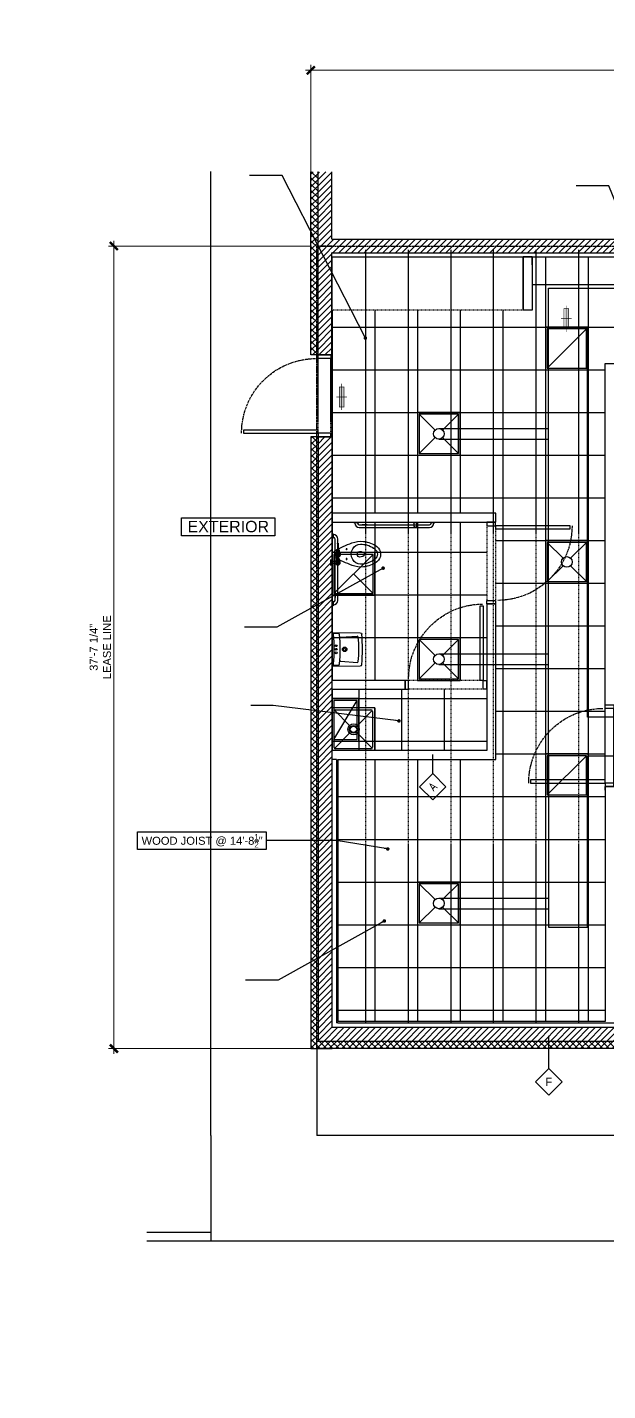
# Model space of a CAD drawing. Header units: inches. Extents: x 0 to 24189, y -562 to 1780.
# Drawn here: x 1268 to 1595, y 415 to 1181 of the extents above; entities that cross this region are included whole.
import ezdxf
from ezdxf import colors
from ezdxf.entities.mleader import LeaderData, LeaderLine
from ezdxf.enums import TextEntityAlignment as Align
from ezdxf.math import Vec2, Vec3

# ---------------------------------------------------------------- set-up
doc = ezdxf.new("R2010")
doc.units = ezdxf.units.IN
doc.header["$MEASUREMENT"] = 0
for name, pattern in [('CENTER', [2, 1.25, -0.25, 0.25, -0.25]), ('DASHED', [0.75, 0.5, -0.25]), ('HIDDEN', [0.375, 0.25, -0.125])]:
    doc.linetypes.add(name, pattern=pattern)
doc.layers.add('0-ANNO-DIMS', color=153, linetype='Continuous', lineweight=13)
doc.layers.add('A-DOOR', color=240, linetype='Continuous', lineweight=13)
for name, color, linetype in [('0-AREA-LEASE-LINE', 7, 'CENTER'), ('A-CLNG-SOFFIT', 133, 'DASHED'), ('A-CLNG-TEE', 6, 'Continuous'), ('A-DOOR-HEADER', 3, 'DASHED'), ('A-DOOR-SWNG', 136, 'CENTER'), ('A-NOTE', 7, 'Continuous'), ('A-NOTE-CLNG', 7, 'Continuous'), ('A-NOTE-HVAC', 7, 'Continuous'), ('A-NOTE-STRUCTURE', 7, 'Continuous'), ('A-SITE-CURB', 8, 'Continuous'), ('A-WALL-DEMISE', 1, 'Continuous'), ('A-WALL-PARTIAL', 8, 'Continuous'), ('A-WALL-PATT', 136, 'Continuous'), ('E-FIRE-SAFTY-DEVICE', 1, 'Continuous'), ('M-HVAC-DUCT', 136, 'HIDDEN'), ('M-HVAC-PATT', 136, 'Continuous'), ('M-HVAC-RDFF', 3, 'Continuous'), ('M-HVAC-SDFF', 1, 'Continuous'), ('P-PLMG-FIXTURE', 24, 'Continuous'), ('S-STRUCTURE', 30, 'DASHED')]:
    doc.layers.add(name, color=color, linetype=linetype)
doc.styles.add('ARCHD', font='archd.shx', dxfattribs={"width": 0.8})
doc.styles.add('ARCHD-SYMB', font='archd.shx')
doc.styles.add('Arial', font='arial.ttf')
doc.styles.add('DIM', font='arial.ttf')
doc.styles.add('THIN', font='simplex.shx', dxfattribs={"width": 0.875})
doc.dimstyles.new('AAD', dxfattribs={"dimscale": 4, "dimtxt": 1, "dimasz": 0.5, "dimexe": 0, "dimexo": 0.5, "dimgap": 0.375, "dimtad": 1, "dimrnd": 0.245, "dimzin": 3, "dimdsep": 46, "dimlunit": 4, "dimtxsty": 'DIM', "dimblk": 'DIMSLSH', "dimcen": 0.0625, "dimclre": 256, "dimclrt": 7, "dimadec": 0, "dimazin": 0, "dimtfac": 0.1875, "dimtix": 1, "dimtmove": 2, "dimatfit": 3, "dimldrblk": 'DIMSLSH', "dimfxl": 1, "dimfrac": 2, "dimtolj": 1, "dimtzin": 3, "dimarcsym": 0})
doc.dimstyles.new('FITCH2010', dxfattribs={"dimscale": 48, "dimtxt": 0.09375, "dimasz": 0.09375, "dimexe": 0.0625, "dimexo": 0.0625, "dimgap": 0.03125, "dimtad": 1, "dimdec": 3, "dimlfac": 1, "dimrnd": 0.0625, "dimzin": 3, "dimdsep": 46, "dimlunit": 4, "dimtxsty": 'Arial', "dimblk": 'ARCHTICK', "dimcen": 0.09, "dimdle": 0.0625, "dimclrd": 256, "dimclre": 256, "dimclrt": 7, "dimadec": 0, "dimazin": 0, "dimtfac": 0.75, "dimtdec": 3, "dimtmove": 2, "dimatfit": 2, "dimfxl": 1, "dimfrac": 2, "dimtolj": 1, "dimtzin": 0, "dimlwd": -1, "dimlwe": -1, "dimarcsym": 0})

# ---------------------------------------------------------------- blocks, each defined once
blk = doc.blocks.new('*D32')
at = {"layer": 'A-DOOR-SWNG', "transparency": 16777216}
blk.add_arc((0, -1), 42, 270, 360, dxfattribs=at)
at = {"layer": 'DEFPOINTS', "color": 0, "transparency": 16777216}
for p in [(0, 0), (0, -1), (42, -1), (36.37, -22), (0, -42)]:
    blk.add_point(p, dxfattribs=at)
blk = doc.blocks.new('_ArchTick')
at = {"color": 0, "linetype": 'ByBlock', "const_width": 0.312}
blk.add_lwpolyline([(-0.5, -0.5), (0.5, 0.5)], dxfattribs=at)
blk = doc.blocks.new('_None')
blk = doc.blocks.new('*D38')
at = {"layer": 'A-DOOR-SWNG', "transparency": 16777216}
blk.add_arc((0, 1), 42, 90, 180, dxfattribs=at)
at = {"layer": 'DEFPOINTS', "color": 0, "transparency": 16777216}
for p in [(0, 42), (-36.37, 22), (-42, 1), (0, 1), (0, 0)]:
    blk.add_point(p, dxfattribs=at)
blk = doc.blocks.new('*D40')
at = {"layer": 'A-DOOR-SWNG', "transparency": 16777216}
blk.add_arc((0, 1), 42, 360, 90, dxfattribs=at)
at = {"layer": 'DEFPOINTS', "color": 0, "transparency": 16777216}
for p in [(0, 42), (36.37, 22), (0, 1), (0, 0), (42, 1)]:
    blk.add_point(p, dxfattribs=at)
blk = doc.blocks.new('*D45')
at = {"layer": 'A-DOOR-SWNG', "transparency": 16777216}
blk.add_arc((0, -1), 42, 270, 360, dxfattribs=at)
at = {"layer": 'DEFPOINTS', "color": 0, "transparency": 16777216}
for p in [(0, 0), (0, -1), (42, -1), (36.37, -22), (0, -42)]:
    blk.add_point(p, dxfattribs=at)
blk = doc.blocks.new('*D42')
at = {"layer": 'A-DOOR-SWNG', "transparency": 16777216}
blk.add_arc((1708.12, 750.61), 38, 180, 270, dxfattribs=at)
at = {"layer": 'DEFPOINTS', "color": 0, "transparency": 16777216}
for p in [(1670.12, 750.61), (1708.12, 751.28), (1708.12, 750.61), (1689.12, 717.7), (1708.12, 713.28)]:
    blk.add_point(p, dxfattribs=at)
blk = doc.blocks.new('*D43')
at = {"layer": 'A-DOOR-SWNG', "transparency": 16777216}
blk.add_arc((1818.87, 750.61), 38, 180, 270, dxfattribs=at)
at = {"layer": 'DEFPOINTS', "color": 0, "transparency": 16777216}
for p in [(1780.87, 750.61), (1818.87, 751.28), (1818.87, 750.61), (1799.87, 717.7), (1818.87, 713.28)]:
    blk.add_point(p, dxfattribs=at)
blk = doc.blocks.new('*U74')
for points in [[(0, 0), (24, 0), (24, 24), (0, 24)], [(1, 1), (23, 1), (23, 23), (1, 23)]]:
    blk.add_lwpolyline(points, close=True)
blk.add_lwpolyline([(1, 23), (23, 1)])
blk = doc.blocks.new('*U79')
for points in [[(0, 0), (24, 0), (24, 24), (0, 24)], [(1, 1), (23, 1), (23, 23), (1, 23)]]:
    blk.add_lwpolyline(points, close=True)
for points in [[(1, 23), (9.88, 14.12)], [(23, 23), (14.12, 14.12)], [(9.88, 9.88), (1, 1)], [(14.12, 9.88), (23, 1)]]:
    blk.add_lwpolyline(points)
blk.add_circle((12, 12), 3)
blk = doc.blocks.new('*U89')
for points in [[(0, 0), (24, 0), (24, 24), (0, 24)], [(1, 1), (23, 1), (23, 23), (1, 23)]]:
    blk.add_lwpolyline(points, close=True)
for points in [[(1, 23), (23, 1)], [(12, 12), (1, 1)]]:
    blk.add_lwpolyline(points)
blk = doc.blocks.new('*U75')
for points in [[(0, 0), (24, 0), (24, 15), (0, 15)], [(1, 1), (23, 1), (23, 14), (1, 14)]]:
    blk.add_lwpolyline(points, close=True)
blk.add_lwpolyline([(1, 14), (23, 1)])
blk = doc.blocks.new('*U122')
for p, q in [((3.05, 0), (6.3, 0)), ((3.05, 0), (6.3, 0)), ((3.05, 0), (6.3, 0)), ((-6.11, -4.26), (-6.11, -4.13)), ((-5.86, -3.88), (-2.51, -3.88)), ((-2.51, -4.51), (-5.86, -4.51)), ((-2.51, -3.51), (-1.9, -3.51)), ((-2.51, -4.86), (-2.51, -3.51)), ((-2.51, -4.86), (-1.9, -4.86)), ((-1.9, -4.86), (-1.9, -3.51)), ((-1.84, -3.34), (-1.27, -3.34)), ((-1.84, -3.69), (-1.41, -3.69)), ((-1.84, -4.68), (-1.41, -4.68)), ((-1.27, -5.03), (-1.84, -5.03)), ((-1.48, -2.25), (1.48, -2.25)), ((-0.42, -3.45), (-0.84, -4.19)), ((-0.84, -4.19), (-0.42, -4.92)), ((0.43, -3.45), (-0.42, -3.45)), ((-0.42, -4.92), (0.43, -4.92)), ((0.85, -4.19), (0.43, -3.45)), ((0.43, -4.92), (0.85, -4.19)), ((2.72, -3.6), (1.38, -3.6)), ((2.72, -4.78), (1.38, -4.78)), ((2.72, -4.86), (2.72, -3.51)), ((2.78, -3.34), (3.35, -3.34)), ((2.78, -3.69), (3.35, -3.69)), ((2.78, -4.68), (3.35, -4.68)), ((3.35, -5.03), (2.78, -5.03)), ((3.41, -4.86), (3.41, -3.51)), ((3.57, -3.6), (3.41, -3.6)), ((3.57, -4.78), (3.41, -4.78)), ((3.79, -0.36), (5.56, -0.36)), ((4.42, -3.6), (4.08, -4.19)), ((4.08, -4.19), (4.42, -4.77)), ((4.09, -3.05), (4.09, -0.36)), ((5.09, -3.6), (4.42, -3.6)), ((4.42, -4.77), (5.09, -4.77)), ((5.43, -4.19), (5.09, -3.6)), ((5.09, -4.77), (5.43, -4.19)), ((5.35, -3.01), (5.35, -0.36)), ((-2.83, -24.98), (-3.36, -24.24)), ((3.37, -24.24), (2.84, -24.98))]:
    blk.add_line(p, q)
for centre, radius in [((0, -4.19), 1.5), ((0, -4.19), 1.12), ((0, -4.19), 1.12), ((0, -4.19), 0.848), ((4.75, -4.19), 1.32), ((4.75, -4.19), 0.674), ((-2.75, -9.07), 0.313), ((2.75, -9.07), 0.313)]:
    blk.add_circle(centre, radius)
for centre, radius, start, end in [((5.42, 0.87), 1.23, 276.51803, 315.36479), ((56.17, -34.82), 66.47, 150.90714, 159.99791), ((-5.86, -4.13), 0.25, 90, 180), ((-5.86, -4.26), 0.25, 180, 270), ((-1.48, -2.75), 0.5, 90, 150.90714), ((-1.62, -3.51), 0.277, 140.76342, 219.23648), ((0.12, -4.19), 2.02, 165.71404, 194.28596), ((-1.62, -4.86), 0.277, 140.76352, 219.23648), ((-1.48, -4.86), 0.277, 320.76352, 327.47962), ((1.48, -2.75), 0.5, 27.52657, 90), ((-86.6, -48.65), 99.83, 21.43735, 27.52657), ((3, -3.51), 0.277, 140.76342, 219.23648), ((4.74, -4.19), 2.02, 165.71404, 194.28596), ((3, -4.86), 0.277, 140.76352, 219.23648), ((3.93, 0.87), 1.23, 224.63521, 263.48197), ((3.14, -3.51), 0.277, 320.76352, 39.23648), ((1.4, -4.19), 2.02, 345.71404, 14.28596), ((3.14, -4.86), 0.277, 320.76352, 39.23648), ((7.78, -17.31), 15.02, 159.62439, 185.10519), ((-0.37, -17.08), 5.25, 119.69256, 178.1311), ((0, -17.73), 6, 60.30745, 119.69254), ((0, -18.63), 3.4, 65.64254, 113.94188), ((0.38, -17.08), 5.25, 1.86891, 60.30745), ((-6.77, -17.21), 14.03, 354.12302, 21.08026), ((7.75, -17.12), 15, 185.86762, 216.86168), ((6.19, -17.3), 11.81, 178.1311, 216.02586), ((2.35, -16.58), 3.88, 164.17587, 216.77489), ((0, -18.08), 1.13, 227.45713, 312.54287), ((-1.63, -16.71), 3.25, 317.46545, 21.19128), ((-6.18, -17.3), 11.81, 323.97404, 1.86891), ((-7.74, -17.12), 15, 323.13832, 354.13237), ((0, -22.92), 5.33, 216.86168, 323.13835), ((0, -22.92), 3.5, 216.02654, 323.97416)]:
    blk.add_arc(centre, radius, start, end)
blk = doc.blocks.new('*U6')
for p, q in [((9.5, 0), (-9.5, 0)), ((-9, 0), (-8.95, -3.41)), ((9, 0), (8.95, -3.41)), ((-6.75, -4.76), (-7.34, -14.07)), ((6.75, -4.76), (7.34, -14.07))]:
    blk.add_line(p, q)
for points in [[(-9.5, 0), (-9.25, -15.81, 0.341928), (-8.5, -16.75, -0.240218)], [(9.5, 0), (9.25, -15.81, -0.341928), (8.5, -16.75, 0.240218)]]:
    blk.add_lwpolyline(points, format="xyb")
for centre, radius in [((-2, -2.25), 0.5), ((0, -7), 1.25), ((0, -7), 0.75), ((0, -2.25), 0.5), ((2, -2.25), 0.5)]:
    blk.add_circle(centre, radius)
for centre, radius, start, end in [((-8.2, 0.01), 0.75, 180.90579, 265.01692), ((-8.2, -3.39), 0.75, 180.90579, 265.01692), ((0, 94.01), 95.11, 265.01692, 274.98308), ((0, 90.61), 95.11, 265.01692, 274.98308), ((-6.25, -4.8), 0.5, 86.25314, 176.36181), ((6.25, -4.8), 0.5, 3.63819, 93.74686), ((8.2, 0.01), 0.75, 274.98308, 359.09421), ((8.2, -3.39), 0.75, 274.98308, 359.09421), ((-6.84, -14.1), 0.5, 176.36181, 263.19421), ((0, 43.21), 58.22, 263.19421, 276.80579), ((6.84, -14.1), 0.5, 276.80579, 3.63819), ((0, 127.62), 144.62, 266.63063, 273.36937)]:
    blk.add_arc(centre, radius, start, end)
blk = doc.blocks.new('*U80')
for p, q in [((-1.25, 0), (1.25, 0)), ((-1.25, -0.375), (-1.25, 0)), ((1.25, -0.375), (-1.25, -0.375)), ((-0.75, -0.5), (-0.75, -0.375)), ((0.75, -0.375), (0.75, -0.5)), ((1.25, 0), (1.25, -0.375)), ((1.75, -1.5), (41.25, -1.5)), ((1.75, -3), (41.25, -3)), ((6.125, -1.5), (3.375, -1.5)), ((41.75, 0), (44.25, 0)), ((41.75, -0.375), (41.75, 0)), ((44.25, -0.375), (41.75, -0.375)), ((42.25, -0.375), (42.25, -0.5)), ((43.75, -0.5), (43.75, -0.375)), ((44.25, 0), (44.25, -0.375))]:
    blk.add_line(p, q)
for centre, radius, start, end in [((1.75, -0.5), 2.5, 180, 270), ((1.75, -0.5), 1, 180, 270), ((41.25, -0.5), 2.5, 270, 360), ((41.25, -0.5), 1, 270, 360)]:
    blk.add_arc(centre, radius, start, end)
blk = doc.blocks.new('*U81')
for p, q in [((-1.25, 0), (1.25, 0)), ((-1.25, -0.38), (-1.25, 0)), ((1.25, -0.38), (-1.25, -0.38)), ((-0.75, -0.38), (-0.75, -2.25)), ((0.76, -0.38), (0.76, -2.25)), ((1.25, 0), (1.25, -0.38))]:
    blk.add_line(p, q)
blk.add_arc((0.01, -2.25), 0.752, 180, 360)
blk = doc.blocks.new('*U82')
for p, q in [((-1.25, 0), (1.25, 0)), ((-1.25, -0.375), (-1.25, 0)), ((1.25, -0.375), (-1.25, -0.375)), ((-0.75, -0.5), (-0.75, -0.375)), ((0.75, -0.375), (0.75, -0.5)), ((1.25, 0), (1.25, -0.375)), ((1.75, -1.5), (36.25, -1.5)), ((1.75, -3), (36.25, -3)), ((6.125, -1.5), (3.375, -1.5)), ((36.75, 0), (39.25, 0)), ((36.75, -0.375), (36.75, 0)), ((39.25, -0.375), (36.75, -0.375)), ((37.25, -0.375), (37.25, -0.5)), ((38.75, -0.5), (38.75, -0.375)), ((39.25, 0), (39.25, -0.375))]:
    blk.add_line(p, q)
for centre, radius, start, end in [((1.75, -0.5), 2.5, 180, 270), ((1.75, -0.5), 1, 180, 270), ((36.25, -0.5), 2.5, 270, 360), ((36.25, -0.5), 1, 270, 360)]:
    blk.add_arc(centre, radius, start, end)
blk = doc.blocks.new('Service Sink')
at = {"layer": 'P-PLMG-FIXTURE'}
for p, q in [((-12, 12), (-12, -12)), ((12, 12), (-12, 12)), ((-11.05, 10), (-11.05, -10)), ((-10.73, 10.73), (-2.23, 2.23)), ((-10.05, 11), (9.72, 11)), ((10.55, 10.55), (2.23, 2.23)), ((10.72, 10), (10.72, 5.1)), ((12, -12), (12, 12)), ((12, 12), (12, -12)), ((10.72, 5.1), (10.72, -10)), ((-2.23, -2.23), (-10.73, -10.73)), ((2.23, -2.23), (10.55, -10.55)), ((12, -12), (-12, -12)), ((9.72, -11), (-10.05, -11))]:
    blk.add_line(p, q, dxfattribs=at)
for radius in [3.16, 2.22, 1.81]:
    blk.add_circle((0, 0), radius, dxfattribs=at)
for centre, start, end in [((-10.05, 10), 90, 180), ((9.72, 10), 0, 90), ((-10.05, -10), 180, 270), ((9.72, -10), 270, 0)]:
    blk.add_arc(centre, 1, start, end, dxfattribs=at)
blk = doc.blocks.new('*D87')
at = {"layer": '0-ANNO-DIMS', "transparency": 16777216}
for p, q in [((1427.87, 1058.39), (1313.79, 1058.39)), ((1316.79, 1061.39), (1316.79, 604.14)), ((1427.87, 607.14), (1313.79, 607.14))]:
    blk.add_line(p, q, dxfattribs=at)
at = {"layer": 'DEFPOINTS', "color": 0, "transparency": 16777216}
for p in [(1430.87, 1058.39), (1316.79, 607.14), (1430.87, 607.14)]:
    blk.add_point(p, dxfattribs=at)
at = {"layer": '0-ANNO-DIMS', "transparency": 16777216, "xscale": 4.5, "yscale": 4.5, "zscale": 4.5}
for p, rotation in [((1316.79, 1058.39), 90), ((1316.79, 607.14), 270)]:
    blk.add_blockref('_ArchTick', p, dxfattribs=dict(at, rotation=rotation))
at = {"layer": '0-ANNO-DIMS', "color": 7, "transparency": 16777216, "insert": (1309.17, 832.76), "char_height": 4.5, "attachment_point": 5, "rotation": 90, "style": 'Arial'}
blk.add_mtext('\\A1;37\'-7 1/4"\\PLEASE LINE', dxfattribs=at)
blk = doc.blocks.new('*D88')
at = {"layer": '0-ANNO-DIMS', "transparency": 16777216}
for p, q in [((1427.62, 1061.39), (1427.62, 1160.23)), ((2177.41, 1061.39), (2177.41, 1160.23)), ((1424.62, 1157.23), (2180.41, 1157.23))]:
    blk.add_line(p, q, dxfattribs=at)
at = {"layer": 'DEFPOINTS', "color": 0, "transparency": 16777216}
for p in [(2177.41, 1157.23), (1427.62, 1058.39), (2177.41, 1058.39)]:
    blk.add_point(p, dxfattribs=at)
at = {"layer": '0-ANNO-DIMS', "transparency": 16777216, "xscale": 4.5, "yscale": 4.5, "zscale": 4.5, "rotation": 180}
blk.add_blockref('_ArchTick', (1427.62, 1157.23), dxfattribs=at)
at = {"layer": '0-ANNO-DIMS', "transparency": 16777216, "xscale": 4.5, "yscale": 4.5, "zscale": 4.5}
blk.add_blockref('_ArchTick', (2177.41, 1157.23), dxfattribs=at)
at = {"layer": '0-ANNO-DIMS', "color": 7, "transparency": 16777216, "insert": (1802.52, 1161.06), "char_height": 4.5, "attachment_point": 5, "style": 'Arial'}
blk.add_mtext('\\A1;62\'-5 7/8"', dxfattribs=at)
blk = doc.blocks.new('DIMSLSH')
at = {"linetype": 'Continuous'}
for p, q in [((1.19, 0), (-1.19, 0)), ((0, -1.19), (0, 1.19))]:
    blk.add_line(p, q, dxfattribs=at)
at = {"linetype": 'Continuous', "const_width": 0.25}
blk.add_lwpolyline([(-0.71, -0.71), (0.71, 0.71)], dxfattribs=at)
blk = doc.blocks.new('Exit-Sign-001')
at = {"color": 0, "linetype": 'ByBlock', "const_width": 0.312}
for points in [[(0, 0), (-6.01, 0)], [(-1.67, 5.61), (-1.67, -5.61), (-4.34, -5.61), (-4.34, 5.61), (-1.67, 5.61)], [(-3, -7.41), (-3, 7.41)]]:
    blk.add_lwpolyline(points, dxfattribs=at)
at = {"color": 0, "linetype": 'ByBlock'}
blk.add_solid([(-4.34, 5.61), (-1.67, 5.61), (-4.34, -5.61), (-1.67, -5.61)], dxfattribs=at)
blk = doc.blocks.new('00-DIMS-LDR2')
at = {"color": 0, "linetype": 'ByBlock'}
blk.add_solid([(-1, 0.17), (-1, -0.17), (0, 0)], dxfattribs=at)
blk = doc.blocks.new('*U13')
at = {"color": 0, "linetype": 'ByBlock'}
blk.add_lwpolyline([(-0.108, -0.108), (0.108, -0.108), (0.108, 0.108), (-0.108, 0.108)], close=True, dxfattribs=at)
at = {"color": 0, "linetype": 'ByBlock', "style": 'THIN', "width": 0.875}
blk.add_attdef('.', text='', height=0.0938, dxfattribs=at).set_placement((0, 0), align=Align.MIDDLE)
blk = doc.blocks.new('*U31')
at = {"layer": 'A-DOOR'}
for p, q in [((-2, 4.875), (-2, 0)), ((0, 0), (0, -42)), ((44, 4.875), (44, 0))]:
    blk.add_line(p, q, dxfattribs=at)
at = {"layer": 'A-DOOR', "lineweight": -3}
for points in [[(-2, 4.875), (0, 4.875), (0, 0), (-2, 0)], [(0, 0), (1.75, 0), (1.75, -42), (0, -42)], [(44, 4.875), (42, 4.875), (42, 0), (44, 0)]]:
    blk.add_lwpolyline(points, close=True, dxfattribs=at)
at = {"layer": 'A-DOOR-HEADER'}
for p, q in [((0, 4.875), (42, 4.875)), ((0, 0), (42, 0))]:
    blk.add_line(p, q, dxfattribs=at)
at = {"layer": 'A-DOOR-SWNG'}
dim = blk.add_angular_dim_2l(base=(36.3731, -22), line1=((0, -1), (42, -1)), line2=((0, 0), (0, -42)), text=' ', dimstyle='FITCH2010', override={"dimblk1": 'None', "dimblk2": 'None', "dimsah": 1, "dimse1": 1, "dimse2": 1, "dimclrd": 256, "dimclrt": 256}, dxfattribs=at)
dim.commit()
dim.dimension.update_dxf_attribs({"geometry": '*D32', "text_midpoint": (-11.5775, -41.276)})
blk = doc.blocks.new('*U37')
at = {"layer": 'A-DOOR'}
for p, q in [((0, 0), (0, 42)), ((-44, -4.875), (-44, 0)), ((2, -4.875), (2, 0))]:
    blk.add_line(p, q, dxfattribs=at)
at = {"layer": 'A-DOOR', "lineweight": -3}
for points in [[(0, 0), (-1.75, 0), (-1.75, 42), (0, 42)], [(-44, -4.875), (-42, -4.875), (-42, 0), (-44, 0)], [(2, -4.875), (0, -4.875), (0, 0), (2, 0)]]:
    blk.add_lwpolyline(points, close=True, dxfattribs=at)
at = {"layer": 'A-DOOR-HEADER'}
for p, q in [((0, 0), (-42, 0)), ((0, -4.875), (-42, -4.875))]:
    blk.add_line(p, q, dxfattribs=at)
at = {"layer": 'A-DOOR-SWNG'}
dim = blk.add_angular_dim_2l(base=(-36.3731, 22), line1=((0, 1), (-42, 1)), line2=((0, 0), (0, 42)), text=' ', dimstyle='FITCH2010', override={"dimblk1": 'None', "dimblk2": 'None', "dimsah": 1, "dimse1": 1, "dimse2": 1, "dimclrd": 256, "dimclrt": 256}, dxfattribs=at)
dim.commit()
dim.dimension.update_dxf_attribs({"geometry": '*D38', "text_midpoint": (11.5775, 41.276)})
blk = doc.blocks.new('*U39')
at = {"layer": 'A-DOOR'}
for p, q in [((0, 0), (0, 42)), ((-2, -4.875), (-2, 0)), ((44, -4.875), (44, 0))]:
    blk.add_line(p, q, dxfattribs=at)
at = {"layer": 'A-DOOR', "lineweight": -3}
for points in [[(0, 0), (1.75, 0), (1.75, 42), (0, 42)], [(-2, -4.875), (0, -4.875), (0, 0), (-2, 0)], [(44, -4.875), (42, -4.875), (42, 0), (44, 0)]]:
    blk.add_lwpolyline(points, close=True, dxfattribs=at)
at = {"layer": 'A-DOOR-HEADER'}
for p, q in [((0, 0), (42, 0)), ((0, -4.875), (42, -4.875))]:
    blk.add_line(p, q, dxfattribs=at)
at = {"layer": 'A-DOOR-SWNG'}
dim = blk.add_angular_dim_2l(base=(36.3731, 22), line1=((0, 1), (42, 1)), line2=((0, 0), (0, 42)), text=' ', dimstyle='FITCH2010', override={"dimblk1": 'None', "dimblk2": 'None', "dimsah": 1, "dimse1": 1, "dimse2": 1, "dimclrd": 256, "dimclrt": 256}, dxfattribs=at)
dim.commit()
dim.dimension.update_dxf_attribs({"geometry": '*D40', "text_midpoint": (-11.5775, 41.276)})
blk = doc.blocks.new('*U41')
at = {"layer": 'A-DOOR'}
for p, q in [((-2, 7.25), (-2, 0)), ((0, 0), (0, -42)), ((44, 7.25), (44, 0))]:
    blk.add_line(p, q, dxfattribs=at)
at = {"layer": 'A-DOOR', "lineweight": -3}
for points in [[(-2, 7.25), (0, 7.25), (0, 0), (-2, 0)], [(0, 0), (1.75, 0), (1.75, -42), (0, -42)], [(44, 7.25), (42, 7.25), (42, 0), (44, 0)]]:
    blk.add_lwpolyline(points, close=True, dxfattribs=at)
at = {"layer": 'A-DOOR-HEADER'}
for p, q in [((0, 7.25), (42, 7.25)), ((0, 0), (42, 0))]:
    blk.add_line(p, q, dxfattribs=at)
at = {"layer": 'A-DOOR-SWNG'}
dim = blk.add_angular_dim_2l(base=(36.3731, -22), line1=((0, -1), (42, -1)), line2=((0, 0), (0, -42)), text=' ', dimstyle='FITCH2010', override={"dimblk1": 'None', "dimblk2": 'None', "dimsah": 1, "dimse1": 1, "dimse2": 1, "dimclrd": 256, "dimclrt": 256}, dxfattribs=at)
dim.commit()
dim.dimension.update_dxf_attribs({"geometry": '*D45', "text_midpoint": (10.1633, -41.276)})

msp = doc.modelspace()

# ---------------------------------------------------------------- hatches: boundary and pattern name
at = {"layer": 'A-WALL-PATT'}
h = msp.add_hatch(dxfattribs=at)
h.set_pattern_fill('ANSI37', color=256, scale=20)
h.paths.add_polyline_path([(1431.6206, 1054.5114), (1431.6206, 1062.2614), (1431.6206, 1100.143), (1427.6206, 1100.143), (1427.6206, 997.1364), (1431.6206, 997.1364)])
h = msp.add_hatch(dxfattribs=at)
h.set_pattern_fill('ANSI31', color=256, scale=20)
h.paths.add_polyline_path([(1439.3706, 1054.5114), (1438.6206, 1054.5114), (1431.6206, 1054.5114), (1431.6206, 997.1364), (1439.3706, 997.1364)])
h.paths.add_polyline_path([(1439.3706, 1100.143), (1431.6206, 1100.143), (1431.6206, 1062.2614), (1439.3706, 1062.2614)])
h.paths.add_polyline_path([(2177.4113, 1062.2614), (1439.6206, 1062.2614), (1431.6206, 1062.2614), (1431.6206, 1054.5114), (1438.6206, 1054.5114), (1439.3706, 1054.5114), (1439.6206, 1054.5114), (2177.4113, 1054.5114)])
h = msp.add_hatch(dxfattribs=at)
h.set_pattern_fill('ANSI37', color=256, scale=20)
h.paths.add_polyline_path([(1735.598, 611.1364), (1561.5156, 611.1364), (1561.5156, 607.1364), (1593.1206, 607.1364), (1735.598, 607.1364)])
h.paths.add_polyline_path([(1561.5156, 611.1364), (1431.6206, 611.1364), (1431.6206, 951.1364), (1427.6206, 951.1364), (1427.6206, 607.1364), (1430.8706, 607.1364), (1439.6206, 607.1364), (1561.5156, 607.1364)])
h = msp.add_hatch(dxfattribs=at)
h.set_pattern_fill('ANSI31', color=256, scale=20)
h.paths.add_polyline_path([(1439.3706, 951.1364), (1431.6206, 951.1364), (1431.6206, 611.1364), (1735.598, 611.1364), (1735.598, 618.8864), (1439.3706, 618.8864)])

# ---------------------------------------------------------------- linework, layer by layer
at = {"layer": '0-AREA-LEASE-LINE'}
msp.add_line((1439.6206, 1058.3864), (1430.8706, 1058.3864), dxfattribs=at)
msp.add_lwpolyline([(2008.8706, 607.1364), (1430.8706, 607.1364), (1430.8706, 1058.3864), (2177.4113, 1058.3864), (2177.4113, 754.7595), (2200.8731, 726.7989), (2029.7612, 582.2399), (2008.8706, 607.1364)], dxfattribs=at)
at = {"layer": 'A-CLNG-SOFFIT'}
msp.add_line((1547.1206, 1022.3864), (1439.6206, 1022.3864), dxfattribs=at)
at = {"layer": 'A-CLNG-TEE'}
for p, q in [((1559.6206, 1052.3864), (1559.6206, 622.3864)), ((1583.6206, 1052.3864), (1583.6206, 622.3864)), ((1552.1206, 1036.7614), (1655.6206, 1036.7614)), ((1439.6206, 1022.3864), (1439.6206, 908.1364)), ((1439.6206, 1012.7614), (1439.6206, 1022.3864)), ((1463.6206, 1022.3864), (1463.6206, 908.1364)), ((1487.6206, 1022.3864), (1487.6206, 908.1364)), ((1511.6206, 1022.3864), (1511.6206, 908.1364)), ((1535.6206, 1022.3864), (1535.6206, 622.3864)), ((1439.6206, 988.7614), (1439.6206, 1012.7614)), ((1439.6206, 1012.7614), (1655.6206, 1012.7614)), ((1439.6206, 964.7614), (1439.6206, 988.7614)), ((1439.6206, 988.7614), (1593.1206, 988.7614)), ((1439.6206, 940.7614), (1439.6206, 964.7614)), ((1439.6206, 964.7614), (1593.1206, 964.7614)), ((1439.6206, 916.7614), (1439.6206, 940.7614)), ((1439.6206, 940.7614), (1593.1206, 940.7614)), ((1439.6206, 908.1364), (1439.6206, 916.7614)), ((1439.6206, 916.7614), (1593.1206, 916.7614)), ((1463.6206, 903.0739), (1463.6206, 814.0114)), ((1487.6206, 903.0739), (1487.6206, 814.0739)), ((1511.6206, 903.0739), (1511.6206, 814.0114)), ((1531.5581, 892.7614), (1593.1206, 892.7614)), ((1526.6206, 886.0114), (1439.6206, 886.0114)), ((1531.5581, 868.7614), (1593.1206, 868.7614)), ((1526.6206, 862.0114), (1439.6206, 862.0114)), ((1531.6206, 844.7614), (1593.1206, 844.7614)), ((1526.6206, 838.0114), (1439.6206, 838.0114)), ((1531.6206, 820.7614), (1593.1206, 820.7614)), ((1454.6206, 809.1364), (1454.6206, 774.6364)), ((1478.6206, 809.1364), (1478.6206, 774.6364)), ((1502.6206, 809.1989), (1502.6206, 774.6364)), ((1439.6206, 803.8864), (1526.6206, 803.8864)), ((1531.6206, 796.7614), (1593.1831, 796.7614)), ((1439.6206, 779.8864), (1526.6206, 779.8864)), ((1463.6206, 769.6364), (1463.6206, 622.3864)), ((1487.6206, 769.6364), (1487.6206, 622.3864)), ((1511.6206, 769.6364), (1511.6206, 622.3864)), ((1531.6206, 772.7614), (1593.1831, 772.7614)), ((1442.8706, 748.7614), (1593.1206, 748.7614)), ((1442.8706, 724.7614), (1593.1206, 724.7614)), ((1442.8706, 700.7614), (1593.1206, 700.7614)), ((1442.8706, 676.7614), (1593.1206, 676.7614)), ((1442.8706, 652.7614), (1593.1206, 652.7614)), ((1442.8706, 628.7614), (1593.1206, 628.7614))]:
    msp.add_line(p, q, dxfattribs=at)
at = {"layer": 'A-NOTE'}
for p, q in [((1496.1906, 761.8167), (1496.1906, 772.3809)), ((1561.5156, 595.8354), (1561.5156, 614.1892))]:
    msp.add_line(p, q, dxfattribs=at)
msp.add_lwpolyline([(1407.2837, 905.5919), (1407.2837, 895.4352), (1354.9006, 895.4352), (1354.9006, 905.5919)], close=True, dxfattribs=at)
at = {"layer": 'A-NOTE-STRUCTURE'}
msp.add_lwpolyline([(1402.4542, 719.0374), (1330.1385, 719.0374), (1330.1385, 729.0753), (1402.4542, 729.0753)], close=True, dxfattribs=at)
at = {"layer": 'A-SITE-CURB'}
for p, q in [((1371.3706, 558.2399), (1371.3706, 1100.3864)), ((1430.8706, 607.1364), (1430.8706, 558.2399)), ((1371.3706, 558.2399), (1371.3706, 498.7399)), ((2029.7612, 558.2399), (1430.8706, 558.2399)), ((1371.3706, 503.7399), (1335.3706, 503.7399)), ((1371.3706, 503.7399), (1335.3706, 503.7399)), ((2029.7612, 498.7399), (1335.3706, 498.7399)), ((1371.3706, 498.7399), (1335.3706, 498.7399))]:
    msp.add_line(p, q, dxfattribs=at)
at = {"layer": 'A-WALL-DEMISE'}
for p, q in [((1427.6206, 997.1364), (1427.6206, 1100.143)), ((1431.6206, 1062.2614), (1431.6206, 1100.143)), ((1439.3706, 1062.2614), (1439.3706, 1100.143)), ((1431.6206, 1054.5114), (1431.6206, 1062.2614)), ((1439.6206, 1062.2614), (1439.3706, 1062.2614)), ((1439.6206, 1062.2614), (2177.4113, 1062.2614)), ((1431.6206, 997.1364), (1431.6206, 1054.5114)), ((1439.6206, 1054.5114), (1439.3706, 1054.5114)), ((1439.3706, 997.1364), (1439.3706, 1054.5114)), ((1439.6206, 1054.5114), (2177.4113, 1054.5114)), ((1439.6206, 997.1364), (1427.6206, 997.1364)), ((1439.6206, 997.1364), (1430.8706, 997.1364)), ((1439.6206, 951.1364), (1427.6206, 951.1364)), ((1427.6206, 951.1364), (1427.6206, 607.1364)), ((1439.6206, 951.1364), (1430.8706, 951.1364)), ((1431.6206, 951.1364), (1431.6206, 611.1364)), ((1439.3706, 951.1364), (1439.3706, 618.8864)), ((1439.6206, 908.1364), (1439.6206, 951.1364)), ((1442.1206, 769.6364), (1439.3706, 769.6364)), ((1442.1206, 769.6364), (1442.1206, 621.6364)), ((1442.8706, 621.6364), (1442.1206, 621.6364)), ((1442.8706, 621.6364), (1737.8706, 621.6364)), ((1735.598, 618.8864), (1439.3706, 618.8864)), ((1427.6206, 607.1364), (1430.8706, 607.1364)), ((1593.1206, 607.1364), (1430.8706, 607.1364)), ((1430.8706, 607.1364), (1439.6206, 607.1364)), ((1735.598, 611.1364), (1431.6206, 611.1364)), ((1742.8706, 607.1364), (1593.1206, 607.1364))]:
    msp.add_line(p, q, dxfattribs=at)
at = {"layer": 'A-WALL-PARTIAL'}
for p, q in [((1439.6206, 1052.3864), (1552.1206, 1052.3864)), ((1439.6206, 997.1364), (1439.6206, 1052.3864)), ((1547.1206, 1022.3864), (1547.1206, 1052.3864)), ((1552.1206, 1052.3864), (1547.1206, 1052.3864)), ((1547.1206, 1052.3864), (1547.1206, 1022.3864)), ((1552.1206, 1052.3864), (1552.1206, 1047.8864)), ((1552.1206, 1052.3864), (1763.8706, 1052.3864)), ((1552.1206, 1047.8864), (1552.1206, 1052.3864)), ((1552.1206, 1052.3864), (1552.1206, 1022.3864)), ((1552.1206, 1022.3864), (1547.1206, 1022.3864)), ((1593.1206, 800.3864), (1593.1206, 992.3864)), ((1593.1206, 992.3864), (1606.6206, 992.3864)), ((1531.6206, 908.1364), (1439.6206, 908.1364)), ((1439.6206, 908.1364), (1439.6206, 814.1364)), ((1531.6206, 903.1364), (1531.6206, 908.1364)), ((1439.6206, 903.1364), (1526.6206, 903.1364)), ((1526.6206, 903.1364), (1531.6206, 903.1364)), ((1526.6206, 857.1364), (1526.6206, 814.1364)), ((1526.6206, 857.1364), (1531.6206, 857.1364)), ((1531.6206, 769.6364), (1531.6206, 857.1364)), ((1480.6206, 814.1364), (1439.6206, 814.1364)), ((1480.6206, 809.1364), (1480.6206, 814.1364)), ((1526.6206, 809.1364), (1526.6206, 814.1364)), ((1439.6206, 774.6364), (1439.6206, 809.1364)), ((1439.6206, 809.1364), (1480.6206, 809.1364)), ((1439.6206, 809.1364), (1439.6206, 774.6364)), ((1526.6206, 809.1364), (1526.6206, 774.6364)), ((1593.1206, 800.3864), (1593.1831, 800.3864)), ((1526.6206, 774.6364), (1439.6206, 774.6364)), ((1531.6206, 769.6364), (1531.6206, 774.6364)), ((1442.8706, 769.6364), (1531.6206, 769.6364)), ((1442.8706, 769.6364), (1442.8706, 622.3864)), ((1598.1206, 754.3864), (1593.1206, 754.3864)), ((1593.1206, 752.3864), (1593.1206, 754.3864)), ((1593.1206, 754.3864), (1593.1206, 624.1364)), ((1593.1206, 752.3864), (1593.1206, 622.3864)), ((1593.1206, 622.3864), (1442.8706, 622.3864))]:
    msp.add_line(p, q, dxfattribs=at)
at = {"layer": 'M-HVAC-DUCT'}
for p, q in [((1561.3215, 1012.7614), (1561.3215, 1034.7614)), ((1561.3215, 1034.7614), (1583.3215, 1034.7614)), ((1583.3215, 1034.7614), (1755.211, 1034.7614)), ((1561.3215, 793.531), (1561.3215, 1012.7614)), ((1583.3215, 793.531), (1583.3215, 1012.7614)), ((1583.3215, 1012.7614), (1755.211, 1012.7614)), ((1499.6206, 955.7614), (1561.3215, 955.7614)), ((1499.6206, 949.7614), (1561.3215, 949.7614)), ((1499.6206, 829.0739), (1561.3215, 829.0739)), ((1499.6206, 823.0739), (1561.3215, 823.0739)), ((1561.3215, 771.531), (1561.3215, 793.531)), ((1624.064, 793.531), (1583.3215, 793.531)), ((1561.3215, 771.531), (1561.3215, 675.3336)), ((1624.064, 771.531), (1583.3215, 771.531)), ((1583.3215, 675.3336), (1583.3215, 771.531)), ((1499.6206, 691.7614), (1561.3215, 691.7614)), ((1499.6206, 685.7614), (1561.3215, 685.7614)), ((1561.3215, 675.3336), (1583.3215, 675.3336))]:
    msp.add_line(p, q, dxfattribs=at)
at = {"layer": 'S-STRUCTURE'}
for p, q in [((1458.2743, 1056.2501), (1458.2743, 897.0153)), ((1482.2743, 1056.2501), (1482.2743, 897.0153)), ((1506.2743, 1056.2501), (1506.2743, 897.0153)), ((1530.2743, 1056.2501), (1530.2743, 897.0153)), ((1554.2743, 1056.2501), (1554.2743, 897.0153)), ((1578.2743, 1056.2501), (1578.2743, 897.0153)), ((1458.2743, 897.0153), (1458.2743, 621.6364)), ((1482.2743, 897.0153), (1482.2743, 621.6364)), ((1506.2743, 897.0153), (1506.2743, 621.6364)), ((1530.2743, 897.0153), (1530.2743, 621.6364)), ((1554.2743, 897.0153), (1554.2743, 621.6364)), ((1578.2743, 897.0153), (1578.2743, 621.6364))]:
    msp.add_line(p, q, dxfattribs=at)

# ---------------------------------------------------------------- block references
at = {"layer": 'A-DOOR', "xscale": -1, "rotation": 270}
for name, p in [('*U41', (1431.6206, 953.1364)), ('*U37', (1531.5581, 901.1364)), ('*U31', (1593.1831, 756.3864))]:
    msp.add_blockref(name, p, dxfattribs=at)
at = {"layer": 'A-DOOR', "xscale": -1}
msp.add_blockref('*U39', (1524.6206, 814.0739), dxfattribs=at)
at = {"layer": 'A-NOTE'}
ref = msp.add_blockref('*U13', (1496.1906, 754.3764), dxfattribs=dict(at, xscale=48.60000000000001, yscale=48.60000000000001, zscale=48.60000000000001, rotation=44.99999999999999))
ref.add_attrib('.', 'A', dxfattribs={"layer": '0', "color": 0, "linetype": 'ByBlock', "height": 4.5563, "rotation": 45, "style": 'THIN', "width": 0.875, "flags": 8}).set_placement((1496.1906, 754.3764), align=Align.MIDDLE)
ref = msp.add_blockref('*U13', (1561.5156, 588.395), dxfattribs=dict(at, xscale=48.60000000000001, yscale=48.60000000000001, zscale=48.60000000000001, rotation=44.99999999999999))
ref.add_attrib('.', 'F', dxfattribs={"layer": '0', "linetype": 'ByBlock', "height": 4.5563, "style": 'ARCHD-SYMB', "flags": 8}).set_placement((1561.5156, 588.395), align=Align.MIDDLE_CENTER)
at = {"layer": 'E-FIRE-SAFTY-DEVICE', "rotation": 180}
for p in [(1568.2712, 1017.5497), (1441.9437, 973.5263)]:
    msp.add_blockref('Exit-Sign-001', p, dxfattribs=at)
at = {"layer": 'M-HVAC-PATT', "rotation": 90}
for name, p in [('*U74', (1583.6206, 988.7614)), ('*U75', (1454.6206, 779.8864)), ('*U74', (1583.6206, 748.7614))]:
    msp.add_blockref(name, p, dxfattribs=at)
at = {"layer": 'M-HVAC-RDFF', "rotation": 90}
msp.add_blockref('*U89', (1463.6206, 862.0114), dxfattribs=at)
at = {"layer": 'M-HVAC-SDFF', "rotation": 90}
for p in [(1511.6206, 940.7614), (1583.6206, 868.7614), (1511.6206, 814.0739), (1511.6206, 676.7614)]:
    msp.add_blockref('*U79', p, dxfattribs=at)
at = {"layer": 'P-PLMG-FIXTURE'}
for name, p in [('*U80', (1453.1206, 903.1364)), ('*U81', (1486.3705, 903.1364)), ('Service Sink', (1451.6198, 786.6364))]:
    msp.add_blockref(name, p, dxfattribs=at)
at = {"layer": 'P-PLMG-FIXTURE', "xscale": -1, "rotation": 90}
msp.add_blockref('*U122', (1438.6206, 885.1364), dxfattribs=at)
at = {"layer": 'P-PLMG-FIXTURE', "rotation": 90}
for name, p in [('*U82', (1439.7043, 857.3869)), ('*U6', (1439.6206, 831.6364))]:
    msp.add_blockref(name, p, dxfattribs=at)

# ---------------------------------------------------------------- texts
at = {"layer": 'A-NOTE', "insert": (1381.1426, 900.6064), "char_height": 6.4234, "width": 128.708833, "attachment_point": 5, "style": 'Arial'}
msp.add_mtext('EXTERIOR', dxfattribs=at)
at = {"layer": 'A-NOTE-STRUCTURE', "insert": (1400.4954, 727.7362), "char_height": 4.5, "width": 109.500098, "attachment_point": 3, "style": 'Arial'}
msp.add_mtext('\\A1;WOOD JOIST @ 14\'-8{\\H0.7x;\\S1/2;}"', dxfattribs=at)

# ---------------------------------------------------------------- dimensions: what is measured, and where the dimension line sits
at = {"layer": '0-ANNO-DIMS'}
dim = msp.add_linear_dim(base=(2177.4113, 1157.2308), p1=(1427.6206, 1058.3864), p2=(2177.4113, 1058.3864), dimstyle='FITCH2010', dxfattribs=at)
dim.commit()
dim.dimension.update_dxf_attribs({"geometry": '*D88', "text_midpoint": (1802.516, 1161.0575)})
dim = msp.add_linear_dim(base=(1316.7881, 607.1364), p1=(1430.8706, 1058.3864), p2=(1430.8706, 607.1364), angle=90, text='<>\\PLEASE LINE', dimstyle='FITCH2010', dxfattribs=at)
dim.commit()
dim.dimension.update_dxf_attribs({"geometry": '*D87', "text_midpoint": (1309.173, 832.7614)})
at = {"layer": 'A-DOOR-SWNG'}
for base, line1, line2, picture, middle in [((1799.8706, 717.7012), ((1818.8706, 750.6102), (1780.8706, 750.6102)), ((1818.8706, 751.2769), (1818.8706, 713.2769)), '*D43', (765.2093, 1780.1921)), ((1689.1206, 717.7012), ((1708.1206, 750.6102), (1670.1206, 750.6102)), ((1708.1206, 751.2769), (1708.1206, 713.2769)), '*D42', (686.8972, 1701.88))]:
    dim = msp.add_angular_dim_2l(base=base, line1=line1, line2=line2, text=' ', dimstyle='FITCH2010', override={"dimblk1": 'None', "dimblk2": 'None', "dimsah": 1, "dimse1": 1, "dimse2": 1, "dimclrd": 256, "dimclrt": 256}, dxfattribs=at)
    dim.commit()
    dim.dimension.update_dxf_attribs({"geometry": picture, "text_midpoint": middle})

# ---------------------------------------------------------------- leaders
at = {"layer": 'A-NOTE'}
ml = msp.add_multileader_mtext('Standard', dxfattribs=at)
ml.set_content('\\A1;COUNTERTOP', color=256, style='ARCHD')
ml.set_leader_properties()
ml.set_arrow_properties(name='00-DIMS-LDR2')
ml.build(insert=Vec2(0, 0))
ml.multileader.update_dxf_attribs({"text_right_attachment_type": 3, "dogleg_length": 0.1094, "arrow_head_size": 6, "scale": 48})
ctx = ml.context
ctx.base_point, ctx.scale, ctx.char_height, ctx.arrow_head_size, ctx.landing_gap_size, ctx.plane_origin = Vec3(1818.4348, 914.0671), 48, 4.5, 6, 4.32, Vec3(1516.9354, 1614.378)
ctx.right_attachment = 3
notes = []
notes.append((ctx, [(0, (0, 0, 0), (0, 0), (1, 0), 1, [])]))
ctx.mtext.insert, ctx.mtext.width, ctx.mtext.defined_height, ctx.mtext.flow_direction = Vec3(1822.7548, 916.3171), 37.144293, 17.9463, 5
at = {"layer": 'A-NOTE-CLNG'}
for points in [[(1458.2734, 1006.6082), (1411.3872, 1098.1194), (1393.0402, 1098.1194)], [(1642.1182, 976.4637), (1595.232, 1092.2666), (1576.885, 1092.2666)], [(1468.2555, 877.2658), (1408.5223, 844.0564), (1390.1752, 844.0564)], [(1477.1757, 791.3743), (1406.4674, 800.0251), (1393.8854, 800.0251)], [(1468.9235, 678.8377), (1409.1902, 645.6282), (1390.8432, 645.6282)]]:
    msp.add_leader(points, dimstyle='AAD', override={"dimgap": 0.375, "dimtad": 0, "dimldrblk": 'Dot'}, dxfattribs=at)
at = {"layer": 'A-NOTE-HVAC'}
ml = msp.add_multileader_mtext('Standard', dxfattribs=at)
ml.set_content('\\A1;RTU 1', color=256, style='ARCHD')
ml.set_leader_properties()
ml.set_arrow_properties(name='00-DIMS-LDR2')
ml.build(insert=Vec2(0, 0))
ml.multileader.update_dxf_attribs({"text_right_attachment_type": 3, "dogleg_length": 0.1094, "arrow_head_size": 6, "scale": 48})
ctx = ml.context
ctx.base_point, ctx.scale, ctx.char_height, ctx.arrow_head_size, ctx.landing_gap_size, ctx.plane_origin = Vec3(1964.2412, 1014.8659), 48, 4.5, 6, 4.32, Vec3(1938.9885, 1024.5929)
ctx.right_attachment = 3
notes.append((ctx, [(0, (0, 0, 0), (0, 0), (1, 0), 1, [])]))
ctx.mtext.insert, ctx.mtext.width, ctx.mtext.defined_height, ctx.mtext.flow_direction = Vec3(1968.5612, 1017.1159), 49.261264, 17.9463, 5
ml = msp.add_multileader_mtext('Standard', dxfattribs=at)
ml.set_content('\\A1;RTU 2', color=256, style='ARCHD')
ml.set_leader_properties()
ml.set_arrow_properties(name='00-DIMS-LDR2')
ml.build(insert=Vec2(0, 0))
ml.multileader.update_dxf_attribs({"text_right_attachment_type": 3, "dogleg_length": 0.1094, "arrow_head_size": 6, "scale": 48})
ctx = ml.context
ctx.base_point, ctx.scale, ctx.char_height, ctx.arrow_head_size, ctx.landing_gap_size, ctx.plane_origin = Vec3(1675.0198, 809.6468), 48, 4.5, 6, 4.32, Vec3(1649.767, 819.3738)
ctx.right_attachment = 3
notes.append((ctx, [(0, (0, 0, 0), (0, 0), (1, 0), 1, [])]))
ctx.mtext.insert, ctx.mtext.width, ctx.mtext.defined_height, ctx.mtext.flow_direction = Vec3(1679.3398, 811.8968), 49.261264, 17.9463, 5
ml = msp.add_multileader_mtext('Standard', dxfattribs=at)
ml.set_content('\\A1;RTU 3', color=256, style='ARCHD')
ml.set_leader_properties()
ml.set_arrow_properties(name='00-DIMS-LDR2')
ml.build(insert=Vec2(0, 0))
ml.multileader.update_dxf_attribs({"text_right_attachment_type": 3, "dogleg_length": 0.1094, "arrow_head_size": 6, "scale": 48})
ctx = ml.context
ctx.base_point, ctx.scale, ctx.char_height, ctx.arrow_head_size, ctx.landing_gap_size, ctx.plane_origin = Vec3(1963.3658, 808.7154), 48, 4.5, 6, 4.32, Vec3(1938.1131, 818.4424)
ctx.right_attachment = 3
notes.append((ctx, [(0, (0, 0, 0), (0, 0), (1, 0), 1, [])]))
ctx.mtext.insert, ctx.mtext.width, ctx.mtext.defined_height, ctx.mtext.flow_direction = Vec3(1967.6858, 810.9654), 49.261264, 17.9463, 5
at = {"layer": 'A-NOTE-STRUCTURE'}
msp.add_leader([(1470.8877, 719.3458), (1441.8018, 724.0563), (1402.4542, 724.0563)], dimstyle='AAD', override={"dimgap": 0.375, "dimtad": 0, "dimldrblk": 'Dot'}, dxfattribs=at)
for ctx, leaders in notes:
    for number, flags, end, landing, length, lines in leaders:
        leader = LeaderData()
        leader.index, (leader.has_last_leader_line, leader.has_dogleg_vector, leader.attachment_direction) = number, flags
        leader.last_leader_point, leader.dogleg_vector, leader.dogleg_length = Vec3(end), Vec3(landing), length
        for number, points, colour, breaks in lines:
            line = LeaderLine()
            line.index, line.vertices, line.color, line.breaks = number, Vec3.list(points), colors.encode_raw_color(colour), breaks
            leader.lines.append(line)
        ctx.leaders.append(leader)

doc.saveas('drawing.dxf')
